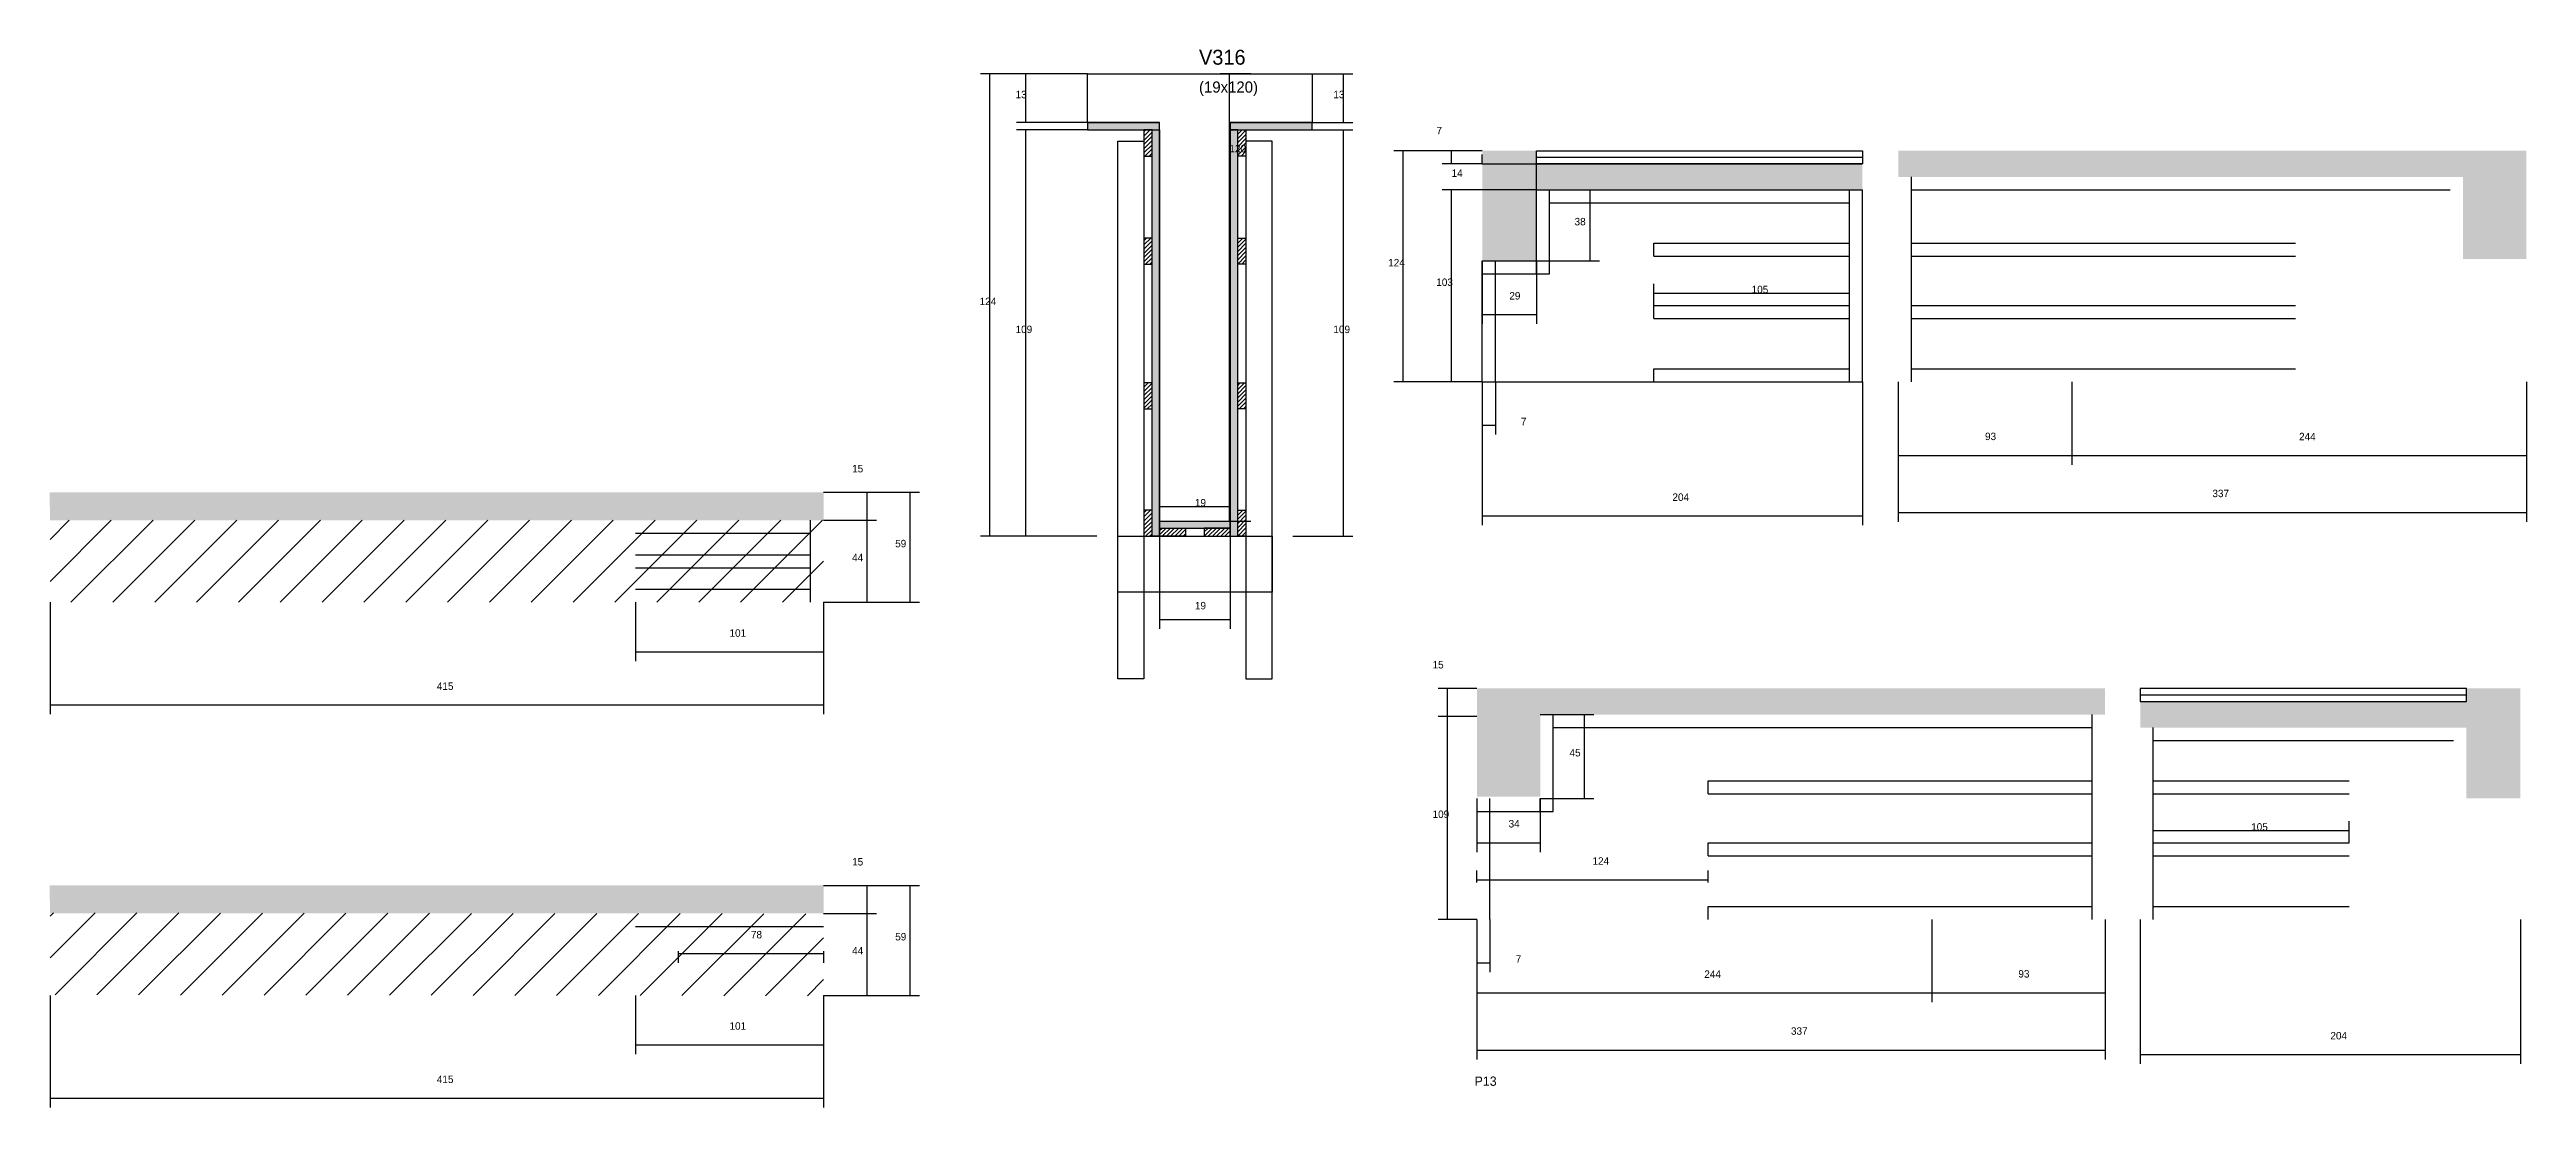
# Model space of a CAD drawing. Header units: metres. Extents: x 1984 to 3313, y 3049 to 3617.
import ezdxf

# ---------------------------------------------------------------- set-up
doc = ezdxf.new("R2010")
doc.units = ezdxf.units.M
for name, color, linetype in [('CONCRETO', 251, 'Continuous'), ('COTA', 241, 'Continuous'), ('Hachura', 253, 'Continuous'), ('Madeira', 126, 'Continuous'), ('NOMENCLATURA', 7, 'Continuous'), ('Painéis', 200, 'Continuous'), ('REAPROVEITAMENTO', 251, 'Continuous'), ('SARR_2.2x7', 40, 'Continuous'), ('SARR_3.5x7', 81, 'Continuous'), ('Texto Seção', 7, 'Continuous')]:
    doc.layers.add(name, color=color, linetype=linetype)

msp = doc.modelspace()

# ---------------------------------------------------------------- hatches: boundary and pattern name
at = {"layer": 'COTA'}
h = msp.add_hatch(dxfattribs=at)
h.set_pattern_fill('AR-CONC', scale=0.03)
h.paths.add_polyline_path([(2781.7, 3503.3), (2781.7, 3541.3), (2781.7, 3541.3), (2956.6, 3541.3), (2956.6, 3541.3), (2956.6, 3555.3), (2956.6, 3555.3), (2781.7, 3555.3), (2781.7, 3555.3), (2781.7, 3562.3), (2781.7, 3562.3), (2752.7, 3562.3), (2752.7, 3562.3), (2752.7, 3503.3), (2752.7, 3503.3), (2781.7, 3503.3)])
h = msp.add_hatch(dxfattribs=at)
h.set_pattern_fill('AR-CONC', scale=0.03)
h.paths.add_polyline_path([(2975.9, 3548.3), (3278.9, 3548.3), (3278.9, 3548.3), (3278.9, 3504.3), (3278.9, 3504.3), (3312.9, 3504.3), (3312.9, 3504.3), (3312.8, 3562.3), (3312.8, 3562.3), (2975.9, 3562.3), (2975.9, 3562.3), (2975.9, 3548.3)])
h = msp.add_hatch(dxfattribs=at)
h.set_pattern_fill('AR-CONC', scale=0.03)
h.paths.add_polyline_path([(2399.3, 3364.1), (2399.3, 3379.1), (2399.3, 3379.1), (1984, 3379.1), (1984, 3379.1), (1984.3, 3364.1), (1984.3, 3364.1), (2399.3, 3364.1)])
h = msp.add_hatch(dxfattribs=at)
h.set_pattern_fill('AR-CONC', scale=0.03)
h.paths.add_polyline_path([(3086.8, 3259.9), (2783.8, 3259.9), (2783.8, 3259.9), (2783.8, 3215.9), (2783.8, 3215.9), (2749.8, 3215.9), (2749.8, 3215.9), (2749.9, 3273.9), (2749.9, 3273.9), (3086.8, 3273.9), (3086.8, 3273.9), (3086.8, 3259.9)])
h = msp.add_hatch(dxfattribs=at)
h.set_pattern_fill('AR-CONC', scale=0.03)
h.paths.add_polyline_path([(3280.7, 3214.9), (3280.7, 3252.9), (3280.7, 3252.9), (3105.7, 3252.9), (3105.7, 3252.9), (3105.7, 3266.9), (3105.7, 3266.9), (3280.7, 3266.9), (3280.7, 3266.9), (3280.7, 3273.9), (3280.7, 3273.9), (3309.7, 3273.9), (3309.7, 3273.9), (3309.7, 3214.9), (3309.7, 3214.9), (3280.7, 3214.9)])
h = msp.add_hatch(dxfattribs=at)
h.set_pattern_fill('AR-CONC', scale=0.03)
h.paths.add_polyline_path([(2399.3, 3153.2), (2399.3, 3168.2), (2399.3, 3168.2), (1984, 3168.2), (1984, 3168.2), (1984.3, 3153.2), (1984.3, 3153.2), (2399.3, 3153.2)])
at = {"layer": 'Hachura'}
h = msp.add_hatch(color=8, dxfattribs=at)
h.dxf.hatch_style = 1
h.paths.add_polyline_path([(2579.5, 3573.5), (2579.5, 3577.5), (2579.5, 3577.5), (2540.9, 3577.5), (2540.9, 3577.5), (2540.9, 3573.5), (2540.9, 3573.5), (2579.5, 3573.5)])
h = msp.add_hatch(color=8, dxfattribs=at)
h.dxf.hatch_style = 1
h.paths.add_polyline_path([(2661.5, 3573.5), (2661.5, 3577.5), (2661.5, 3577.5), (2617.5, 3577.5), (2617.5, 3577.5), (2617.5, 3573.5), (2617.5, 3573.5), (2661.5, 3573.5)])
h = msp.add_hatch(color=8, dxfattribs=at)
h.dxf.hatch_style = 1
h.paths.add_polyline_path([(2621.5, 3575.5), (2617.5, 3575.5), (2617.5, 3575.5), (2617.5, 3355.5), (2617.5, 3355.5), (2621.5, 3355.5), (2621.5, 3355.5), (2621.5, 3575.5)])
h = msp.add_hatch(dxfattribs=at)
h.set_pattern_fill('ANSI31', scale=0.5)
h.paths.add_polyline_path([(2571.1, 3559.5), (2575.5, 3559.5), (2575.5, 3559.5), (2575.5, 3573.5), (2575.5, 3573.5), (2571.1, 3573.5), (2571.1, 3573.5), (2571.1, 3559.5)])
h = msp.add_hatch(color=8, dxfattribs=at)
h.dxf.hatch_style = 1
h.paths.add_polyline_path([(2575.5, 3573.5), (2579.5, 3573.5), (2579.5, 3573.5), (2579.5, 3355.5), (2579.5, 3355.5), (2575.5, 3355.5), (2575.5, 3355.5), (2575.5, 3573.5)])
h = msp.add_hatch(dxfattribs=at)
h.set_pattern_fill('ANSI31', scale=0.5)
h.paths.add_polyline_path([(2625.9, 3559.5), (2621.5, 3559.5), (2621.5, 3559.5), (2621.5, 3573.5), (2621.5, 3573.5), (2625.9, 3573.5), (2625.9, 3573.5), (2625.9, 3559.5)])
h = msp.add_hatch(dxfattribs=at)
h.set_pattern_fill('ANSI31', scale=0.5)
h.paths.add_polyline_path([(2571.1, 3501.5), (2575.5, 3501.5), (2575.5, 3501.5), (2575.5, 3515.5), (2575.5, 3515.5), (2571.1, 3515.5), (2571.1, 3515.5), (2571.1, 3501.5)])
h = msp.add_hatch(dxfattribs=at)
h.set_pattern_fill('ANSI31', scale=0.5)
h.paths.add_polyline_path([(2625.9, 3501.5), (2621.5, 3501.5), (2621.5, 3501.5), (2621.5, 3515.5), (2621.5, 3515.5), (2625.9, 3515.5), (2625.9, 3515.5), (2625.9, 3501.5)])
h = msp.add_hatch(dxfattribs=at)
h.set_pattern_fill('ANSI31', scale=0.5)
h.paths.add_polyline_path([(2571.1, 3423.8), (2575.5, 3423.8), (2575.5, 3423.8), (2575.5, 3437.8), (2575.5, 3437.8), (2571.1, 3437.8), (2571.1, 3437.8), (2571.1, 3423.8)])
h = msp.add_hatch(dxfattribs=at)
h.set_pattern_fill('ANSI31', scale=0.5)
h.paths.add_polyline_path([(2625.9, 3423.8), (2621.5, 3423.8), (2621.5, 3423.8), (2621.5, 3437.8), (2621.5, 3437.8), (2625.9, 3437.8), (2625.9, 3437.8), (2625.9, 3423.8)])
h = msp.add_hatch(dxfattribs=at)
h.set_pattern_fill('ANSI31', scale=0.5)
h.paths.add_polyline_path([(2571.1, 3355.5), (2575.5, 3355.5), (2575.5, 3355.5), (2575.5, 3369.5), (2575.5, 3369.5), (2571.1, 3369.5), (2571.1, 3369.5), (2571.1, 3355.5)])
h = msp.add_hatch(color=8, dxfattribs=at)
h.dxf.hatch_style = 1
h.paths.add_polyline_path([(2617.5, 3359.9), (2617.5, 3363.5), (2617.5, 3363.5), (2579.5, 3363.5), (2579.5, 3363.5), (2579.5, 3359.9), (2579.5, 3359.9), (2617.5, 3359.9)])
h = msp.add_hatch(dxfattribs=at)
h.set_pattern_fill('ANSI31', scale=0.5)
h.paths.add_polyline_path([(2625.9, 3355.5), (2621.5, 3355.5), (2621.5, 3355.5), (2621.5, 3369.5), (2621.5, 3369.5), (2625.9, 3369.5), (2625.9, 3369.5), (2625.9, 3355.5)])
h = msp.add_hatch(dxfattribs=at)
h.set_pattern_fill('ANSI31', scale=0.5)
h.paths.add_polyline_path([(2579.5, 3355.5), (2579.5, 3359.9), (2579.5, 3359.9), (2593.5, 3359.9), (2593.5, 3359.9), (2593.5, 3355.5), (2593.5, 3355.5), (2579.5, 3355.5)])
h = msp.add_hatch(dxfattribs=at)
h.set_pattern_fill('ANSI31', scale=0.5)
h.paths.add_polyline_path([(2617.5, 3355.5), (2617.5, 3359.9), (2617.5, 3359.9), (2603.5, 3359.9), (2603.5, 3359.9), (2603.5, 3355.5), (2603.5, 3355.5), (2617.5, 3355.5)])
at = {"layer": 'REAPROVEITAMENTO'}
h = msp.add_hatch(dxfattribs=at)
h.set_pattern_fill('ANSI31', scale=5)
h.paths.add_polyline_path([(2399.3, 3320.1), (2399.3, 3364.1), (2399.3, 3364.1), (1984.3, 3364.1), (1984.3, 3364.1), (1984.3, 3320.1), (1984.3, 3320.1), (2399.3, 3320.1)])
h = msp.add_hatch(dxfattribs=at)
h.set_pattern_fill('ANSI31', scale=5)
h.paths.add_polyline_path([(1984.3, 3109.5), (1984.3, 3153.5), (1984.3, 3153.5), (2399.3, 3153), (2399.3, 3153), (2399.3, 3109), (2399.3, 3109), (1984.3, 3109.5)])

# ---------------------------------------------------------------- linework, layer by layer
at = {"layer": 'CONCRETO'}
msp.add_lwpolyline([(2540.9, 3577.5), (2540.9, 3603.5), (2661.5, 3603.5), (2661.5, 3577.5), (2617.5, 3577.5), (2617.5, 3363.5), (2579.5, 3363.5), (2579.5, 3577.5)], close=True, dxfattribs=at)
at = {"layer": 'COTA'}
for p, q in [((2540.9, 3603.5), (2483.5, 3603.5)), ((2488.5, 3355.5), (2488.5, 3603.5)), ((2540.9, 3603.5), (2502.8, 3603.5)), ((2507.8, 3577.5), (2507.8, 3603.5)), ((2628.5, 3603.5), (2612, 3603.5)), ((2617, 3363.5), (2617, 3603.5)), ((2661.5, 3603.5), (2683.3, 3603.5)), ((2678.3, 3577.5), (2678.3, 3603.5)), ((2540.9, 3577.5), (2502.8, 3577.5)), ((2661.5, 3577.5), (2683.3, 3577.5)), ((2540.9, 3573.5), (2502.8, 3573.5)), ((2507.8, 3355.5), (2507.8, 3573.5)), ((2661.5, 3573.5), (2683.3, 3573.5)), ((2678.3, 3355.5), (2678.3, 3573.5)), ((2752.7, 3562.3), (2731.2, 3562.3)), ((2736.2, 3555.3), (2736.2, 3562.3)), ((2752.7, 3555.3), (2731.2, 3555.3)), ((2752.7, 3555.3), (2752.7, 3560.3)), ((2752.7, 3555.3), (2781.7, 3555.3)), ((2781.7, 3541.3), (2781.7, 3560.3)), ((2781.7, 3541.3), (2731.2, 3541.3)), ((2736.2, 3438.3), (2736.2, 3541.3)), ((2752.7, 3438.3), (2731.2, 3438.3)), ((2752.7, 3438.3), (2752.7, 3361.4)), ((2752.7, 3438.3), (2752.7, 3410.1)), ((2759.7, 3438.3), (2759.7, 3410.1)), ((2956.6, 3438.3), (2956.6, 3361.4)), ((2975.9, 3438.3), (2975.9, 3393.9)), ((2975.9, 3438.3), (2975.9, 3363.2)), ((3068.9, 3438.3), (3068.9, 3393.9)), ((3068.9, 3438.3), (3068.9, 3393.9)), ((3312.9, 3438.3), (3312.9, 3393.9)), ((3312.9, 3438.3), (3312.9, 3363.2)), ((2752.7, 3415.1), (2759.7, 3415.1)), ((2975.9, 3398.9), (3068.9, 3398.9)), ((3068.9, 3398.9), (3312.9, 3398.9)), ((2399.3, 3379.1), (2427.7, 3379.1)), ((2399.3, 3379.1), (2450.8, 3379.1)), ((2422.7, 3364.1), (2422.7, 3379.1)), ((2445.8, 3320.1), (2445.8, 3379.1)), ((2579.5, 3355.5), (2579.5, 3376.5)), ((2617.5, 3355.5), (2617.5, 3376.5)), ((2399.3, 3364.1), (2427.7, 3364.1)), ((2399.3, 3364.1), (2427.7, 3364.1)), ((2422.7, 3320.1), (2422.7, 3364.1)), ((2579.5, 3371.5), (2617.5, 3371.5)), ((2628.5, 3363.5), (2612, 3363.5)), ((2752.7, 3366.4), (2956.6, 3366.4)), ((2975.9, 3368.2), (3312.9, 3368.2)), ((2545.9, 3355.5), (2483.5, 3355.5)), ((2545.9, 3355.5), (2502.8, 3355.5)), ((2579.5, 3355.5), (2579.5, 3305.8)), ((2617.5, 3355.5), (2617.5, 3305.8)), ((2651.1, 3355.5), (2683.3, 3355.5)), ((1984.3, 3320.1), (1984.3, 3260)), ((2298.3, 3320.1), (2298.3, 3288.5)), ((2399.3, 3320.1), (2399.3, 3288.5)), ((2399.3, 3320.1), (2399.3, 3260)), ((2399.3, 3320.1), (2427.7, 3320.1)), ((2399.3, 3320.1), (2450.8, 3320.1)), ((2579.5, 3310.8), (2617.5, 3310.8)), ((2298.3, 3293.5), (2399.3, 3293.5)), ((2749.8, 3273.9), (2729.1, 3273.9)), ((2734.1, 3258.9), (2734.1, 3273.9)), ((1984.3, 3265), (2399.3, 3265)), ((2749.8, 3258.9), (2729.1, 3258.9)), ((2749.8, 3258.9), (2729.1, 3258.9)), ((2734.1, 3149.9), (2734.1, 3258.9)), ((2399.3, 3168.2), (2427.7, 3168.2)), ((2399.3, 3168.2), (2450.8, 3168.2)), ((2422.7, 3153.2), (2422.7, 3168.2)), ((2445.8, 3109.2), (2445.8, 3168.2)), ((2399.3, 3153.2), (2427.7, 3153.2)), ((2399.3, 3153.2), (2427.7, 3153.2)), ((2422.7, 3109.2), (2422.7, 3153.2)), ((2749.8, 3149.9), (2729.1, 3149.9)), ((2749.8, 3149.9), (2749.8, 3105.6)), ((2749.8, 3149.9), (2749.8, 3074.9)), ((2749.8, 3149.9), (2749.8, 3121.7)), ((2756.8, 3149.9), (2756.8, 3121.7)), ((2993.8, 3149.9), (2993.8, 3105.6)), ((2993.8, 3149.9), (2993.8, 3105.6)), ((3086.8, 3149.9), (3086.8, 3105.6)), ((3086.8, 3149.9), (3086.8, 3074.9)), ((3105.7, 3149.9), (3105.7, 3072.5)), ((3309.7, 3149.9), (3309.7, 3072.5)), ((2321.3, 3132.9), (2321.3, 3126.7)), ((2321.3, 3131.7), (2399.3, 3131.7)), ((2399.3, 3132.9), (2399.3, 3126.7)), ((2749.8, 3126.7), (2756.8, 3126.7)), ((2749.8, 3110.6), (2993.8, 3110.6)), ((2993.8, 3110.6), (3086.8, 3110.6)), ((1984.3, 3109.2), (1984.3, 3049.1)), ((2298.3, 3109.2), (2298.3, 3077.7)), ((2399.3, 3109.2), (2399.3, 3077.7)), ((2399.3, 3109.2), (2399.3, 3049.1)), ((2399.3, 3109.2), (2427.7, 3109.2)), ((2399.3, 3109.2), (2450.8, 3109.2)), ((2298.3, 3082.7), (2399.3, 3082.7)), ((2749.8, 3079.9), (3086.8, 3079.9)), ((3105.7, 3077.5), (3309.7, 3077.5)), ((1984.3, 3054.1), (2399.3, 3054.1))]:
    msp.add_line(p, q, dxfattribs=at)
at = {"layer": 'Madeira'}
for points in [[(2571.1, 3559.5), (2575.5, 3559.5), (2575.5, 3573.5), (2571.1, 3573.5)], [(2625.9, 3559.5), (2621.5, 3559.5), (2621.5, 3573.5), (2625.9, 3573.5)], [(2571.1, 3501.5), (2575.5, 3501.5), (2575.5, 3515.5), (2571.1, 3515.5)], [(2625.9, 3501.5), (2621.5, 3501.5), (2621.5, 3515.5), (2625.9, 3515.5)], [(2571.1, 3423.8), (2575.5, 3423.8), (2575.5, 3437.8), (2571.1, 3437.8)], [(2625.9, 3423.8), (2621.5, 3423.8), (2621.5, 3437.8), (2625.9, 3437.8)], [(2571.1, 3355.5), (2575.5, 3355.5), (2575.5, 3369.5), (2571.1, 3369.5)], [(2625.9, 3355.5), (2621.5, 3355.5), (2621.5, 3369.5), (2625.9, 3369.5)], [(2579.5, 3355.5), (2579.5, 3359.9), (2593.5, 3359.9), (2593.5, 3355.5)], [(2617.5, 3355.5), (2617.5, 3359.9), (2603.5, 3359.9), (2603.5, 3355.5)]]:
    msp.add_lwpolyline(points, close=True, dxfattribs=at)
at = {"layer": 'Painéis'}
for p, q in [((2540.9, 3577.5), (2579.5, 3577.5)), ((2617.5, 3577.5), (2661.5, 3577.5)), ((2752.7, 3562.3), (2705.3, 3562.3)), ((2710.3, 3438.3), (2710.3, 3562.3)), ((2781.7, 3562.3), (2956.6, 3562.3)), ((2781.7, 3555.3), (2781.7, 3562.3)), ((2781.7, 3555.3), (2956.6, 3555.3)), ((2781.7, 3541.3), (2956.6, 3541.3)), ((2781.7, 3503.3), (2781.7, 3541.3)), ((2781.7, 3541.3), (2815.5, 3541.3)), ((2810.5, 3503.3), (2810.5, 3541.3)), ((2956.6, 3438.3), (2956.6, 3541.3)), ((2752.7, 3503.3), (2781.7, 3503.3)), ((2752.7, 3438.3), (2752.7, 3503.3)), ((2752.7, 3503.3), (2752.7, 3469.4)), ((2781.7, 3503.3), (2815.5, 3503.3)), ((2781.7, 3503.3), (2781.7, 3469.4)), ((2844.7, 3479.4), (2844.7, 3490.9)), ((2844.7, 3485.9), (2949.7, 3485.9)), ((2949.7, 3479.4), (2949.7, 3490.9)), ((2752.7, 3474.4), (2781.7, 3474.4)), ((2752.7, 3438.3), (2705.3, 3438.3)), ((2752.7, 3438.3), (2956.6, 3438.3)), ((2783.8, 3259.9), (2812.6, 3259.9)), ((2807.6, 3214.9), (2807.6, 3259.9)), ((2749.8, 3214.9), (2749.8, 3186.1)), ((2783.8, 3214.9), (2812.6, 3214.9)), ((2783.8, 3214.9), (2783.8, 3186.1)), ((2749.8, 3191.1), (2783.8, 3191.1)), ((3112.7, 3191.1), (3112.7, 3202.6)), ((3112.7, 3197.6), (3217.7, 3197.6)), ((3217.7, 3191.1), (3217.7, 3202.6)), ((2749.8, 3169.7), (2749.8, 3176.2)), ((2873.8, 3169.7), (2873.8, 3176.2)), ((2749.8, 3171.2), (2873.8, 3171.2))]:
    msp.add_line(p, q, dxfattribs=at)
for points in [[(2579.5, 3573.5), (2579.5, 3577.5), (2540.9, 3577.5), (2540.9, 3573.5)], [(2661.5, 3573.5), (2661.5, 3577.5), (2617.5, 3577.5), (2617.5, 3573.5)], [(2575.5, 3573.5), (2579.5, 3573.5), (2579.5, 3355.5), (2575.5, 3355.5)], [(2621.5, 3573.5), (2617.5, 3573.5), (2617.5, 3355.5), (2621.5, 3355.5)], [(2956.6, 3555.3), (2781.7, 3555.3), (2781.7, 3562.3), (2956.6, 3562.3)], [(2617.5, 3359.9), (2617.5, 3363.5), (2579.5, 3363.5), (2579.5, 3359.9)], [(3105.7, 3266.9), (3280.7, 3266.9), (3280.7, 3273.9), (3105.7, 3273.9)]]:
    msp.add_lwpolyline(points, close=True, dxfattribs=at)
at = {"layer": 'SARR_2.2x7'}
for p, q in [((2781.7, 3558.8), (2956.6, 3558.8)), ((2982.9, 3438.3), (2982.9, 3548.3)), ((2788.7, 3496.3), (2788.7, 3541.3)), ((2949.7, 3438.3), (2949.7, 3541.3)), ((2982.9, 3541.3), (3068.9, 3541.3)), ((3068.9, 3541.3), (3271.9, 3541.3)), ((2788.7, 3534.3), (2949.7, 3534.3)), ((2844.7, 3512.7), (2949.7, 3512.7)), ((2844.7, 3505.7), (2844.7, 3512.7)), ((2982.9, 3512.7), (3068.9, 3512.7)), ((3068.9, 3512.7), (3188.9, 3512.7)), ((2752.7, 3496.3), (2781.7, 3496.3)), ((2759.7, 3438.3), (2759.7, 3503.3)), ((2781.7, 3496.3), (2781.7, 3503.3)), ((2781.7, 3496.3), (2788.7, 3496.3)), ((2844.7, 3505.7), (2949.7, 3505.7)), ((2982.9, 3505.7), (3068.9, 3505.7)), ((3068.9, 3505.7), (3188.9, 3505.7)), ((2844.7, 3479.4), (2949.7, 3479.4)), ((2844.7, 3472.4), (2844.7, 3479.4)), ((2844.7, 3472.4), (2949.7, 3472.4)), ((2982.9, 3479.4), (3068.9, 3479.4)), ((2982.9, 3472.4), (3068.9, 3472.4)), ((3068.9, 3479.4), (3188.9, 3479.4)), ((3068.9, 3472.4), (3188.9, 3472.4)), ((2844.7, 3445.3), (2949.7, 3445.3)), ((2844.7, 3438.3), (2844.7, 3445.3)), ((2982.9, 3445.3), (3068.9, 3445.3)), ((3068.9, 3445.3), (3188.9, 3445.3)), ((2392.3, 3320.1), (2392.3, 3364.1)), ((2298.3, 3357.1), (2392.3, 3357.1)), ((2298.3, 3345.6), (2392.3, 3345.6)), ((2298.3, 3338.6), (2392.3, 3338.6)), ((2298.3, 3327.1), (2392.3, 3327.1)), ((3105.7, 3270.4), (3280.7, 3270.4)), ((2790.8, 3207.9), (2790.8, 3259.9)), ((3079.9, 3149.9), (3079.9, 3259.9)), ((2790.8, 3252.9), (2993.8, 3252.9)), ((2993.8, 3252.9), (3079.9, 3252.9)), ((3112.7, 3149.9), (3112.7, 3252.9)), ((3112.7, 3245.9), (3273.7, 3245.9)), ((2873.8, 3224.4), (2993.8, 3224.4)), ((2873.8, 3217.4), (2873.8, 3224.4)), ((2873.8, 3217.4), (2993.8, 3217.4)), ((2993.8, 3224.4), (3079.9, 3224.4)), ((2993.8, 3217.4), (3079.9, 3217.4)), ((3112.7, 3224.4), (3217.7, 3224.4)), ((3112.7, 3217.4), (3217.7, 3217.4)), ((2749.8, 3207.9), (2783.8, 3207.9)), ((2756.8, 3149.9), (2756.8, 3214.9)), ((2783.8, 3207.9), (2783.8, 3214.9)), ((2783.8, 3207.9), (2790.8, 3207.9)), ((2873.8, 3191.1), (2993.8, 3191.1)), ((2873.8, 3184.1), (2873.8, 3191.1)), ((2993.8, 3191.1), (3079.9, 3191.1)), ((3112.7, 3191.1), (3217.7, 3191.1)), ((2873.8, 3184.1), (2993.8, 3184.1)), ((2993.8, 3184.1), (3079.9, 3184.1)), ((3112.7, 3184.1), (3217.7, 3184.1)), ((2873.8, 3156.9), (2993.8, 3156.9)), ((2873.8, 3149.9), (2873.8, 3156.9)), ((2993.8, 3156.9), (3079.9, 3156.9)), ((3112.7, 3156.9), (3217.7, 3156.9)), ((2298.3, 3146.2), (2399.3, 3146.2))]:
    msp.add_line(p, q, dxfattribs=at)
at = {"layer": 'SARR_3.5x7'}
for points in [[(2557.1, 3567.5), (2571.1, 3567.5), (2571.1, 3279), (2557.1, 3279)], [(2639.9, 3567.5), (2625.9, 3567.5), (2625.9, 3279), (2639.9, 3279)], [(2557.1, 3355.5), (2639.9, 3355.5), (2639.9, 3325.5), (2557.1, 3325.5)]]:
    msp.add_lwpolyline(points, close=True, dxfattribs=at)

# ---------------------------------------------------------------- texts
at = {"layer": 'COTA'}
for s, p in [('13', (2502.3, 3590.5)), ('13', (2672.8, 3590.5)), ('7', (2728.1, 3571.1)), ('120', (2617, 3561.5)), ('14', (2736.2, 3548.3)), ('124', (2483, 3479.5)), ('103', (2728, 3489.8)), ('109', (2502.3, 3464.5)), ('109', (2672.8, 3464.5)), ('7', (2773.4, 3415.1)), ('93', (3022.4, 3407.1)), ('244', (3190.9, 3407)), ('15', (2414.6, 3389.8)), ('19', (2598.5, 3371.5)), ('204', (2854.7, 3374.5)), ('337', (3144.4, 3376.5)), ('59', (2437.7, 3349.6)), ('44', (2414.6, 3342.1)), ('19', (2598.5, 3316.3)), ('101', (2348.8, 3301.6)), ('15', (2726, 3284.6)), ('415', (2191.8, 3273.1)), ('109', (2726, 3204.4)), ('15', (2414.6, 3178.9)), ('78', (2360.3, 3139.8)), ('59', (2437.7, 3138.7)), ('44', (2414.6, 3131.2)), ('7', (2770.6, 3126.7)), ('244', (2871.8, 3118.6)), ('93', (3040.3, 3118.8)), ('101', (2348.8, 3090.8)), ('337', (2918.3, 3088.1)), ('204', (3207.7, 3085.6)), ('415', (2191.8, 3062.2))]:
    msp.add_text(s, height=4, dxfattribs=at).set_placement(p)
at = {"layer": 'NOMENCLATURA'}
msp.add_text('P13', height=5, dxfattribs=at).set_placement((2748.5, 3060.7))
at = {"layer": 'Painéis'}
for s, p in [('38', (2802.2, 3522.3)), ('124', (2702.2, 3500.3)), ('29', (2767.2, 3482.5)), ('105', (2897.2, 3485.9)), ('45', (2799.5, 3237.4)), ('34', (2766.8, 3199.3)), ('105', (3165.2, 3197.6)), ('124', (2811.8, 3179.3))]:
    msp.add_text(s, height=4, dxfattribs=at).set_placement(p)
at = {"layer": 'Texto Seção'}
for s, height, p in [('V316', 8, (2600.7, 3608.5)), ('(19x120)', 6, (2600.7, 3593.5))]:
    msp.add_text(s, height=height, dxfattribs=at).set_placement(p)

doc.saveas('drawing.dxf')
